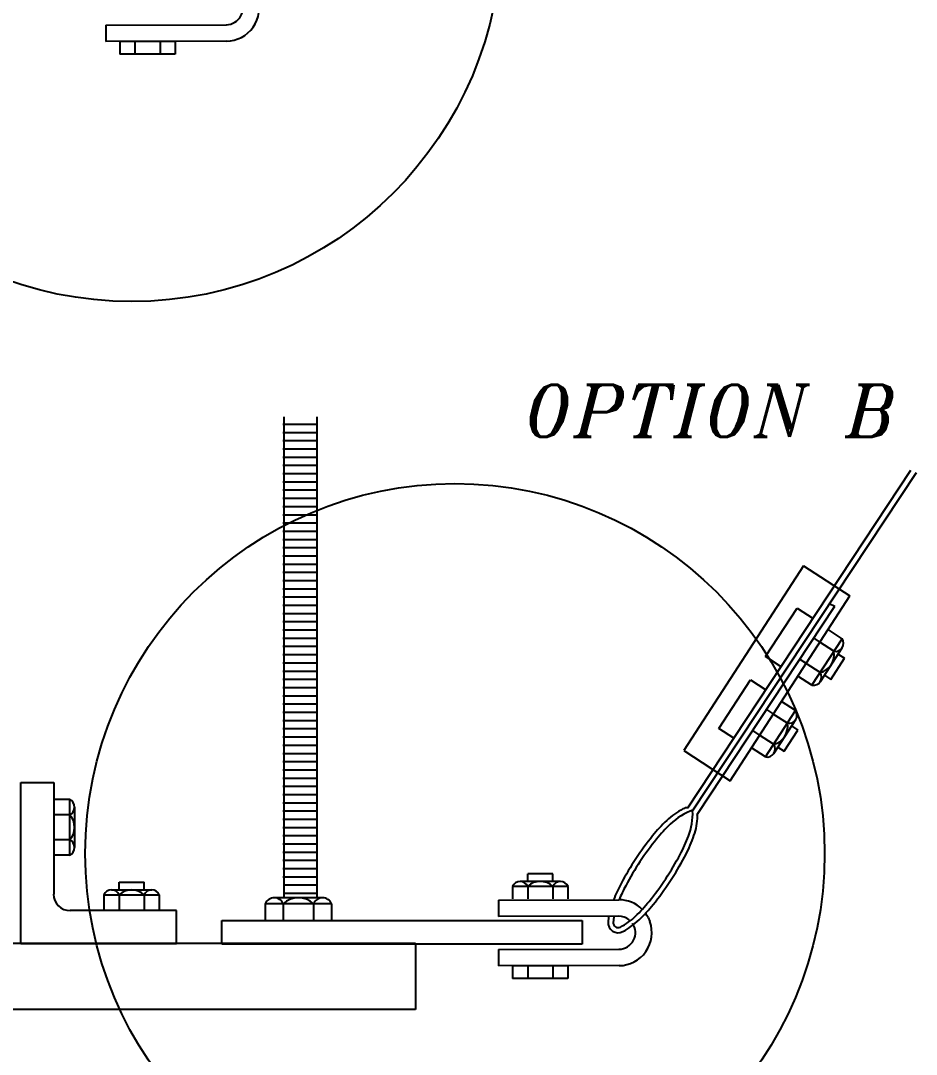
# Model space of a CAD drawing. Extents: x -730 to 2784, y 160 to 852.
# Drawn here: x -706.923 to -705.478, y 261.242 to 262.91 of the extents above; entities that cross this region are included whole.
import ezdxf

# ---------------------------------------------------------------- set-up
doc = ezdxf.new("R2010")
doc.units = 0
doc.header["$MEASUREMENT"] = 0
doc.layers.add('1', color=1, linetype='Continuous')
doc.layers.add('4', color=1, linetype='Continuous')
doc.layers.add('2', color=2, linetype='Continuous', lineweight=25)
doc.layers.add('3', color=3, linetype='Continuous', lineweight=25)
doc.styles.add('ROMANC', font='italict.shx')

msp = doc.modelspace()

# ---------------------------------------------------------------- linework, layer by layer
at = {"layer": '1', "color": 0}
for p, q in [((-706.7631, 262.8767), (-706.7631, 262.8564)), ((-706.6737, 262.8767), (-706.7631, 262.8767)), ((-706.7388, 262.8767), (-706.7388, 262.8564)), ((-706.6981, 262.8767), (-706.6981, 262.8564)), ((-706.6737, 262.8767), (-706.6737, 262.8564)), ((-706.6737, 262.8562), (-706.7631, 262.8562)), ((-706.4985, 262.271), (-706.4985, 261.495)), ((-706.4454, 262.271), (-706.4454, 261.495)), ((-705.8464, 261.6403), (-705.4862, 262.1847)), ((-705.8386, 261.6353), (-705.4775, 262.1811)), ((-705.6597, 262.0308), (-705.8531, 261.7325)), ((-705.6597, 262.0308), (-705.5847, 261.9822)), ((-705.7781, 261.6838), (-705.5847, 261.9822)), ((-705.8314, 261.6291), (-705.609, 261.9653)), ((-705.7209, 261.8841), (-705.6701, 261.9625)), ((-705.6701, 261.9625), (-705.6443, 261.9458)), ((-705.5973, 261.913), (-705.62, 261.9277)), ((-705.646, 261.838), (-705.5973, 261.913)), ((-705.6447, 261.9147), (-705.6345, 261.9081)), ((-705.6106, 261.8926), (-705.6332, 261.9073)), ((-705.6325, 261.8438), (-705.5971, 261.8984)), ((-705.6038, 261.8882), (-705.5935, 261.8815)), ((-705.6958, 261.8678), (-705.7209, 261.8841)), ((-705.6668, 261.8806), (-705.6566, 261.874)), ((-705.6327, 261.8585), (-705.6553, 261.8732)), ((-705.6157, 261.8474), (-705.5935, 261.8815)), ((-705.646, 261.838), (-705.6686, 261.8527)), ((-705.6259, 261.8541), (-705.6157, 261.8474)), ((-705.7961, 261.7681), (-705.7452, 261.8466)), ((-705.7452, 261.8466), (-705.7205, 261.8305)), ((-705.6725, 261.7971), (-705.6951, 261.8118)), ((-705.7211, 261.7221), (-705.6725, 261.7971)), ((-705.7194, 261.7985), (-705.7096, 261.7921)), ((-705.6857, 261.7766), (-705.7084, 261.7913)), ((-705.7077, 261.7279), (-705.6723, 261.7825)), ((-705.6789, 261.7722), (-705.6687, 261.7656)), ((-705.7721, 261.7526), (-705.7961, 261.7681)), ((-705.742, 261.7647), (-705.7317, 261.758)), ((-705.7079, 261.7426), (-705.7305, 261.7572)), ((-705.6908, 261.7315), (-705.6687, 261.7656)), ((-705.7211, 261.7221), (-705.7438, 261.7368)), ((-705.701, 261.7381), (-705.6908, 261.7315)), ((-705.8531, 261.7325), (-705.7781, 261.6838)), ((-706.8444, 261.6533), (-706.8687, 261.6533)), ((-706.8444, 261.6533), (-706.8444, 261.5639)), ((-706.8362, 261.6411), (-706.8362, 261.5761)), ((-706.8444, 261.6289), (-706.8687, 261.6289)), ((-706.8444, 261.5883), (-706.8687, 261.5883)), ((-706.8444, 261.5639), (-706.8687, 261.5639)), ((-706.7645, 261.5086), (-706.7645, 261.52)), ((-706.7645, 261.52), (-706.7239, 261.52)), ((-706.7239, 261.5086), (-706.7239, 261.52)), ((-706.052, 261.5214), (-706.1171, 261.5214)), ((-706.1049, 261.5222), (-706.1049, 261.5337)), ((-706.0642, 261.5337), (-706.1049, 261.5337)), ((-706.0642, 261.5222), (-706.0642, 261.5337)), ((-706.7767, 261.5077), (-706.7117, 261.5077)), ((-706.0399, 261.5133), (-706.1292, 261.5133)), ((-706.1292, 261.5133), (-706.1292, 261.493)), ((-706.1049, 261.5133), (-706.1049, 261.493)), ((-706.0642, 261.5133), (-706.0642, 261.493)), ((-706.0399, 261.5133), (-706.0399, 261.493)), ((-706.7889, 261.4996), (-706.6995, 261.4996)), ((-706.7889, 261.4996), (-706.7889, 261.4752)), ((-706.7645, 261.4996), (-706.7645, 261.4752)), ((-706.7239, 261.4996), (-706.7239, 261.4752)), ((-706.6995, 261.4996), (-706.6995, 261.4752)), ((-706.436, 261.495), (-706.514, 261.495)), ((-706.4214, 261.4853), (-706.5287, 261.4853)), ((-706.5287, 261.4853), (-706.5287, 261.4585)), ((-706.4994, 261.4853), (-706.4994, 261.4585)), ((-706.4506, 261.4853), (-706.4506, 261.4585)), ((-706.4214, 261.4853), (-706.4214, 261.4585)), ((-706.0399, 261.385), (-706.1292, 261.385)), ((-706.1292, 261.385), (-706.1292, 261.3647)), ((-706.1049, 261.385), (-706.1049, 261.3647)), ((-706.0642, 261.385), (-706.0642, 261.3647)), ((-706.0399, 261.385), (-706.0399, 261.3647)), ((-706.0399, 261.3645), (-706.1292, 261.3645))]:
    msp.add_line(p, q, dxfattribs=at)
for centre, radius, start, end in [((-705.6082, 261.9056), 0.0132, 259.6673, 34.4276), ((-705.6396, 261.8871), 0.0295, 283.4446, 10.6503), ((-705.6436, 261.851), 0.0132, 259.6673, 34.4276), ((-705.6834, 261.7896), 0.0132, 259.6673, 34.4276), ((-705.7147, 261.7712), 0.0295, 283.4446, 10.6503), ((-705.7187, 261.7351), 0.0132, 259.6673, 34.4276), ((-706.8494, 261.6411), 0.0132, 292.6199, 67.3801), ((-706.8657, 261.6086), 0.0295, 316.3972, 43.6028), ((-706.8494, 261.5761), 0.0132, 292.6199, 67.3801), ((-706.1171, 261.5082), 0.0132, 22.6199, 157.3801), ((-706.0846, 261.4919), 0.0295, 46.3972, 133.6028), ((-706.052, 261.5082), 0.0132, 22.6199, 157.3801), ((-706.7767, 261.4945), 0.0132, 22.6199, 157.3801), ((-706.7442, 261.4782), 0.0295, 46.3972, 133.6028), ((-706.7117, 261.4945), 0.0132, 22.6199, 157.3801), ((-706.514, 261.4792), 0.0158, 22.6199, 157.3801), ((-706.475, 261.4597), 0.0354, 46.3972, 133.6028), ((-706.436, 261.4792), 0.0158, 22.6199, 157.3801)]:
    msp.add_arc(centre, radius, start, end, dxfattribs=at)
at = {"layer": '2', "color": 0}
for centre in [(-706.744, 263.0537), (-706.2223, 261.5665)]:
    msp.add_circle(centre, 0.5967, dxfattribs=at)
at = {"layer": '3', "color": 0}
for p, q in [((-706.5001, 262.2592), (-706.4462, 262.2592)), ((-706.5001, 262.2459), (-706.4462, 262.2459)), ((-706.5001, 262.2326), (-706.4462, 262.2326)), ((-706.5001, 262.2194), (-706.4462, 262.2194)), ((-706.5001, 262.2061), (-706.4462, 262.2061)), ((-706.5001, 262.1928), (-706.4462, 262.1928)), ((-706.5001, 262.1795), (-706.4462, 262.1795)), ((-706.5001, 262.1662), (-706.4462, 262.1662)), ((-706.5001, 262.153), (-706.4462, 262.153)), ((-706.5001, 262.1397), (-706.4462, 262.1397)), ((-706.5001, 262.1264), (-706.4462, 262.1264)), ((-706.5001, 262.1131), (-706.4462, 262.1131)), ((-706.5001, 262.0998), (-706.4462, 262.0998)), ((-706.5001, 262.0866), (-706.4462, 262.0866)), ((-706.5001, 262.0733), (-706.4462, 262.0733)), ((-706.5001, 262.06), (-706.4462, 262.06)), ((-706.5001, 262.0467), (-706.4462, 262.0467)), ((-706.5001, 262.0334), (-706.4462, 262.0334)), ((-706.5001, 262.0202), (-706.4462, 262.0202)), ((-706.5001, 262.0069), (-706.4462, 262.0069)), ((-706.5001, 261.9936), (-706.4462, 261.9936)), ((-706.5001, 261.9803), (-706.4462, 261.9803)), ((-705.6185, 261.9695), (-705.609, 261.9653)), ((-706.5001, 261.967), (-706.4462, 261.967)), ((-706.5001, 261.9538), (-706.4462, 261.9538)), ((-706.5001, 261.9405), (-706.4462, 261.9405)), ((-706.5001, 261.9272), (-706.4462, 261.9272)), ((-706.5001, 261.9139), (-706.4462, 261.9139)), ((-706.5001, 261.9007), (-706.4462, 261.9007)), ((-706.5001, 261.8874), (-706.4462, 261.8874)), ((-706.5001, 261.8741), (-706.4462, 261.8741)), ((-706.5001, 261.8608), (-706.4462, 261.8608)), ((-706.5001, 261.8475), (-706.4462, 261.8475)), ((-706.5001, 261.8343), (-706.4462, 261.8343)), ((-706.5001, 261.821), (-706.4462, 261.821)), ((-706.5001, 261.8077), (-706.4462, 261.8077)), ((-706.5001, 261.7944), (-706.4462, 261.7944)), ((-706.5001, 261.7811), (-706.4462, 261.7811)), ((-706.5001, 261.7679), (-706.4462, 261.7679)), ((-706.5001, 261.7546), (-706.4462, 261.7546)), ((-706.5001, 261.7413), (-706.4462, 261.7413)), ((-706.5001, 261.728), (-706.4462, 261.728)), ((-706.5001, 261.7147), (-706.4462, 261.7147)), ((-706.5001, 261.7015), (-706.4462, 261.7015)), ((-706.5001, 261.6882), (-706.4462, 261.6882)), ((-706.5001, 261.6749), (-706.4462, 261.6749)), ((-706.5001, 261.6616), (-706.4462, 261.6616)), ((-706.5001, 261.6483), (-706.4462, 261.6483)), ((-706.5001, 261.6351), (-706.4462, 261.6351)), ((-706.5001, 261.6218), (-706.4462, 261.6218)), ((-706.5001, 261.6085), (-706.4462, 261.6085)), ((-706.5001, 261.5952), (-706.4462, 261.5952)), ((-706.5001, 261.5819), (-706.4462, 261.5819)), ((-706.5001, 261.5687), (-706.4462, 261.5687)), ((-706.5001, 261.5554), (-706.4462, 261.5554)), ((-706.5001, 261.5421), (-706.4462, 261.5421)), ((-706.5001, 261.5288), (-706.4462, 261.5288)), ((-706.4983, 261.5156), (-706.4444, 261.5156)), ((-706.4983, 261.5023), (-706.4444, 261.5023))]:
    msp.add_line(p, q, dxfattribs=at)
for points in [[(-705.8464, 261.6403, 0.12891), (-705.8544, 261.6384, 0.069681), (-705.8805, 261.6197, 0.032403), (-705.9033, 261.5948, 0.023461), (-705.9304, 261.5577, 0.023461)], [(-705.8375, 261.637, 0.103204), (-705.8748, 261.6137, 0.032403), (-705.8969, 261.5896, 0.023461), (-705.9236, 261.5532, 0.023461)], [(-705.9739, 261.4651, 0.019527), (-705.975, 261.4561, 0.273834), (-705.9678, 261.4413, 0.273834), (-705.9513, 261.4404, 0.069681), (-705.9252, 261.4592, 0.032403), (-705.9024, 261.4841, 0.023461), (-705.8753, 261.5212, 0.023461), (-705.8517, 261.5606, 0.032403), (-705.8378, 261.5914, 0.069681), (-705.8307, 261.6228, 0.09933), (-705.8314, 261.6291, 0.273834)], [(-705.9656, 261.4651, 0.02267), (-705.9668, 261.4554, 0.273834), (-705.9633, 261.4481, 0.273834), (-705.9552, 261.4477, 0.069681), (-705.9309, 261.4651, 0.032403), (-705.9088, 261.4892, 0.023461), (-705.8821, 261.5257, 0.023461), (-705.859, 261.5645, 0.032403), (-705.8455, 261.5943, 0.097505), (-705.8386, 261.6353, 0.273834)], [(-705.9304, 261.5577, 0.023461), (-705.954, 261.5182, 0.028086), (-705.9663, 261.4917, 0.069681)], [(-705.9236, 261.5532, 0.023461), (-705.9467, 261.5144, 0.024827), (-705.9574, 261.4917, 0.069681)]]:
    msp.add_lwpolyline(points, format="xyb", dxfattribs=at)
at = {"layer": '4', "color": 0}
for p, q in [((-706.7857, 262.9032), (-706.5914, 262.9037)), ((-706.7857, 262.9032), (-706.7857, 262.8767)), ((-706.5913, 262.8772), (-706.7857, 262.8767)), ((-706.9231, 261.4211), (-706.9231, 261.6812)), ((-706.9231, 261.6812), (-706.87, 261.6812)), ((-706.87, 261.6812), (-706.87, 261.5008)), ((-706.1518, 261.4912), (-705.9577, 261.4917)), ((-706.1518, 261.4912), (-706.1518, 261.4647)), ((-706.6717, 261.4743), (-706.8435, 261.4743)), ((-706.6717, 261.4211), (-706.6717, 261.4743)), ((-706.5987, 261.4585), (-706.0168, 261.4585)), ((-706.5987, 261.4202), (-706.5987, 261.4585)), ((-705.9576, 261.4651), (-706.1518, 261.4647)), ((-706.0168, 261.4585), (-706.0168, 261.4202)), ((-705.9412, 261.4595), (-705.9395, 261.4577)), ((-705.9104, 261.4629), (-705.9075, 261.4564)), ((-706.2861, 261.4211), (-710.1105, 261.4211)), ((-706.9231, 261.4211), (-706.6717, 261.4211)), ((-706.0168, 261.4202), (-706.5987, 261.4202)), ((-706.2861, 261.4211), (-706.2861, 261.3149)), ((-706.1518, 261.4115), (-705.9575, 261.412)), ((-706.1518, 261.4115), (-706.1518, 261.385)), ((-705.9574, 261.3854), (-706.1518, 261.385)), ((-706.2861, 261.3149), (-710.1105, 261.3149))]:
    msp.add_line(p, q, dxfattribs=at)
for centre, radius, start, end in [((-706.5914, 262.9303), 0.0266, 270.1744, 34.7549), ((-706.5914, 262.9303), 0.0531, 270.1744, 19.677), ((-706.8435, 261.5008), 0.0266, 180, 270), ((-705.9576, 261.4386), 0.0531, 45.0924, 90.1744), ((-705.9576, 261.4386), 0.0531, 27.321, 36.1737), ((-705.9576, 261.4386), 0.0266, 52.0008, 90.1744), ((-705.9576, 261.4386), 0.0266, 270.1744, 34.7549), ((-705.9576, 261.4386), 0.0531, 270.1744, 19.677)]:
    msp.add_arc(centre, radius, start, end, dxfattribs=at)

# ---------------------------------------------------------------- texts
at = {"layer": '1', "color": 0, "style": 'ROMANC'}
msp.add_text('OPTION B', height=0.08387, dxfattribs=at).set_placement((-706.1101, 262.2386))

doc.saveas('drawing.dxf')
